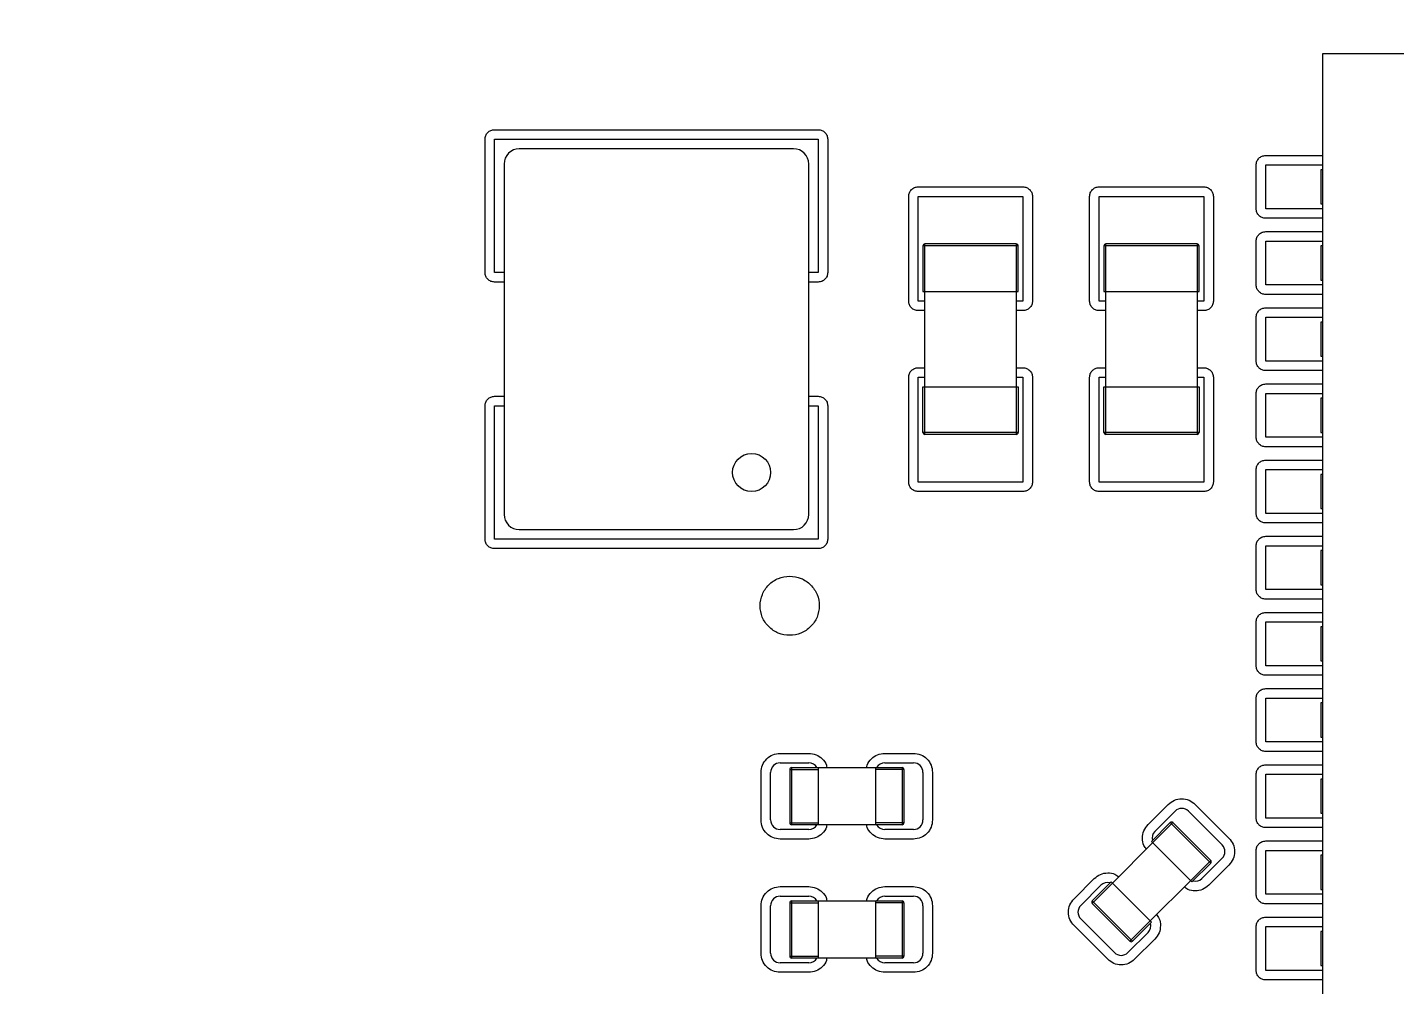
# Model space of a CAD drawing. Header units: millimetres. Extents: x -45 to 54, y -60 to 45.
# Drawn here: x -21.7 to -14.51, y 11.42 to 16.46 of the extents above; entities that cross this region are included whole.
import ezdxf

# ---------------------------------------------------------------- set-up
doc = ezdxf.new("R2010")
doc.units = ezdxf.units.MM

msp = doc.modelspace()

# ---------------------------------------------------------------- linework, layer by layer
at = {"color": 7, "linetype": 'Continuous', "lineweight": 25}
for p, q in [((-14.8955, 16.3179), (-7.8955, 16.3179)), ((-14.8955, 9.3179), (-14.8955, 16.3179)), ((-19.2455, 15.9179), (-17.5455, 15.9179)), ((-19.2955, 15.1679), (-19.2955, 15.8679)), ((-19.2455, 15.8679), (-17.5455, 15.8679)), ((-19.2455, 15.1679), (-19.2455, 15.8679)), ((-17.5455, 15.8679), (-17.5455, 15.1679)), ((-17.4955, 15.8679), (-17.4955, 15.1679)), ((-17.6755, 15.8179), (-19.1155, 15.8179)), ((-15.1955, 15.7829), (-14.8955, 15.7829)), ((-19.1955, 15.7379), (-19.1955, 13.8979)), ((-17.5955, 13.8979), (-17.5955, 15.7379)), ((-15.2455, 15.5029), (-15.2455, 15.7329)), ((-15.1955, 15.7329), (-14.8955, 15.7329)), ((-15.1955, 15.5029), (-15.1955, 15.7329)), ((-14.9055, 15.7079), (-14.9055, 15.5279)), ((-14.8955, 15.7079), (-14.9055, 15.7079)), ((-17.0205, 15.6179), (-16.4705, 15.6179)), ((-16.0705, 15.6179), (-15.5205, 15.6179)), ((-17.0705, 15.0179), (-17.0705, 15.5679)), ((-17.0205, 15.0179), (-17.0205, 15.5679)), ((-17.0205, 15.5679), (-16.4705, 15.5679)), ((-16.4705, 15.5679), (-16.4705, 15.0179)), ((-16.4205, 15.5679), (-16.4205, 15.0179)), ((-16.1205, 15.0179), (-16.1205, 15.5679)), ((-16.0705, 15.0179), (-16.0705, 15.5679)), ((-16.0705, 15.5679), (-15.5205, 15.5679)), ((-15.5205, 15.5679), (-15.5205, 15.0179)), ((-15.4705, 15.5679), (-15.4705, 15.0179)), ((-14.8955, 15.5029), (-15.1955, 15.5029)), ((-14.9055, 15.5279), (-14.8955, 15.5279)), ((-14.8955, 15.4529), (-15.1955, 15.4529)), ((-16.5055, 15.3179), (-16.9855, 15.3179)), ((-16.9855, 14.3179), (-16.9855, 15.3179)), ((-16.5055, 15.3179), (-16.5055, 14.3179)), ((-15.5555, 15.3179), (-16.0355, 15.3179)), ((-16.0355, 14.3179), (-16.0355, 15.3179)), ((-15.5555, 15.3179), (-15.5555, 14.3179)), ((-15.2455, 15.1029), (-15.2455, 15.3329)), ((-15.1955, 15.3829), (-14.8955, 15.3829)), ((-15.1955, 15.1029), (-15.1955, 15.3329)), ((-15.1955, 15.3329), (-14.8955, 15.3329)), ((-16.4955, 15.3079), (-16.9955, 15.3079)), ((-16.9955, 15.3079), (-16.9955, 15.0679)), ((-16.4955, 15.0679), (-16.4955, 15.3079)), ((-15.5455, 15.3079), (-16.0455, 15.3079)), ((-16.0455, 15.3079), (-16.0455, 15.0679)), ((-15.5455, 15.0679), (-15.5455, 15.3079)), ((-14.9055, 15.3079), (-14.9055, 15.1279)), ((-14.8955, 15.3079), (-14.9055, 15.3079)), ((-19.1955, 15.1679), (-19.2455, 15.1679)), ((-19.1955, 15.1179), (-19.2455, 15.1179)), ((-17.5455, 15.1679), (-17.5955, 15.1679)), ((-17.5455, 15.1179), (-17.5955, 15.1179)), ((-14.8955, 15.1029), (-15.1955, 15.1029)), ((-14.9055, 15.1279), (-14.8955, 15.1279)), ((-16.9955, 15.0679), (-16.4955, 15.0679)), ((-16.0455, 15.0679), (-15.5455, 15.0679)), ((-14.8955, 15.0529), (-15.1955, 15.0529)), ((-16.9855, 15.0179), (-17.0205, 15.0179)), ((-16.9855, 14.9679), (-17.0205, 14.9679)), ((-16.4705, 15.0179), (-16.5055, 15.0179)), ((-16.4705, 14.9679), (-16.5055, 14.9679)), ((-16.0355, 15.0179), (-16.0705, 15.0179)), ((-16.0355, 14.9679), (-16.0705, 14.9679)), ((-15.5205, 15.0179), (-15.5555, 15.0179)), ((-15.5205, 14.9679), (-15.5555, 14.9679)), ((-15.1955, 14.9829), (-14.8955, 14.9829)), ((-15.2455, 14.7029), (-15.2455, 14.9329)), ((-15.1955, 14.7029), (-15.1955, 14.9329)), ((-15.1955, 14.9329), (-14.8955, 14.9329)), ((-14.8955, 14.9079), (-14.9055, 14.9079)), ((-14.9055, 14.9079), (-14.9055, 14.7279)), ((-14.8955, 14.7029), (-15.1955, 14.7029)), ((-14.9055, 14.7279), (-14.8955, 14.7279)), ((-17.0705, 14.0679), (-17.0705, 14.6179)), ((-17.0205, 14.6679), (-16.9855, 14.6679)), ((-17.0205, 14.0679), (-17.0205, 14.6179)), ((-17.0205, 14.6179), (-16.9855, 14.6179)), ((-16.5055, 14.6679), (-16.4705, 14.6679)), ((-16.5055, 14.6179), (-16.4705, 14.6179)), ((-16.4705, 14.6179), (-16.4705, 14.0679)), ((-16.4205, 14.6179), (-16.4205, 14.0679)), ((-16.1205, 14.0679), (-16.1205, 14.6179)), ((-16.0705, 14.6679), (-16.0355, 14.6679)), ((-16.0705, 14.0679), (-16.0705, 14.6179)), ((-16.0705, 14.6179), (-16.0355, 14.6179)), ((-15.5555, 14.6679), (-15.5205, 14.6679)), ((-15.5555, 14.6179), (-15.5205, 14.6179)), ((-15.5205, 14.6179), (-15.5205, 14.0679)), ((-15.4705, 14.6179), (-15.4705, 14.0679)), ((-14.8955, 14.6529), (-15.1955, 14.6529)), ((-16.9955, 14.3279), (-16.9955, 14.5679)), ((-16.9955, 14.5679), (-16.4955, 14.5679)), ((-16.4955, 14.5679), (-16.4955, 14.3279)), ((-16.0455, 14.3279), (-16.0455, 14.5679)), ((-16.0455, 14.5679), (-15.5455, 14.5679)), ((-15.5455, 14.5679), (-15.5455, 14.3279)), ((-15.2455, 14.3029), (-15.2455, 14.5329)), ((-15.1955, 14.5829), (-14.8955, 14.5829)), ((-15.1955, 14.3029), (-15.1955, 14.5329)), ((-15.1955, 14.5329), (-14.8955, 14.5329)), ((-19.2955, 13.7679), (-19.2955, 14.4679)), ((-19.2455, 14.5179), (-19.1955, 14.5179)), ((-19.2455, 14.4679), (-19.1955, 14.4679)), ((-19.2455, 13.7679), (-19.2455, 14.4679)), ((-17.5955, 14.5179), (-17.5455, 14.5179)), ((-17.5955, 14.4679), (-17.5455, 14.4679)), ((-17.5455, 14.4679), (-17.5455, 13.7679)), ((-17.4955, 14.4679), (-17.4955, 13.7679)), ((-14.8955, 14.5079), (-14.9055, 14.5079)), ((-14.9055, 14.5079), (-14.9055, 14.3279)), ((-16.4955, 14.3279), (-16.9955, 14.3279)), ((-16.5055, 14.3179), (-16.9855, 14.3179)), ((-15.5455, 14.3279), (-16.0455, 14.3279)), ((-15.5555, 14.3179), (-16.0355, 14.3179)), ((-14.9055, 14.3279), (-14.8955, 14.3279)), ((-14.8955, 14.3029), (-15.1955, 14.3029)), ((-14.8955, 14.2529), (-15.1955, 14.2529)), ((-15.1955, 14.1829), (-14.8955, 14.1829)), ((-15.2455, 13.9029), (-15.2455, 14.1329)), ((-15.1955, 13.9029), (-15.1955, 14.1329)), ((-15.1955, 14.1329), (-14.8955, 14.1329)), ((-14.8955, 14.1079), (-14.9055, 14.1079)), ((-14.9055, 14.1079), (-14.9055, 13.9279)), ((-16.4705, 14.0679), (-17.0205, 14.0679)), ((-15.5205, 14.0679), (-16.0705, 14.0679)), ((-16.4705, 14.0179), (-17.0205, 14.0179)), ((-15.5205, 14.0179), (-16.0705, 14.0179)), ((-14.8955, 13.9029), (-15.1955, 13.9029)), ((-14.9055, 13.9279), (-14.8955, 13.9279)), ((-19.1155, 13.8179), (-17.6755, 13.8179)), ((-14.8955, 13.8529), (-15.1955, 13.8529)), ((-17.5455, 13.7679), (-19.2455, 13.7679)), ((-15.1955, 13.7829), (-14.8955, 13.7829)), ((-17.5455, 13.7179), (-19.2455, 13.7179)), ((-15.2455, 13.5029), (-15.2455, 13.7329)), ((-15.1955, 13.5029), (-15.1955, 13.7329)), ((-15.1955, 13.7329), (-14.8955, 13.7329)), ((-14.8955, 13.7079), (-14.9055, 13.7079)), ((-14.9055, 13.7079), (-14.9055, 13.5279)), ((-14.9055, 13.5279), (-14.8955, 13.5279)), ((-14.8955, 13.5029), (-15.1955, 13.5029)), ((-14.8955, 13.4529), (-15.1955, 13.4529)), ((-15.1955, 13.3829), (-14.8955, 13.3829)), ((-15.2455, 13.1029), (-15.2455, 13.3329)), ((-15.1955, 13.3329), (-14.8955, 13.3329)), ((-15.1955, 13.1029), (-15.1955, 13.3329)), ((-14.8955, 13.3079), (-14.9055, 13.3079)), ((-14.9055, 13.3079), (-14.9055, 13.1279)), ((-14.8955, 13.1029), (-15.1955, 13.1029)), ((-14.9055, 13.1279), (-14.8955, 13.1279)), ((-14.8955, 13.0529), (-15.1955, 13.0529)), ((-15.1955, 12.9829), (-14.8955, 12.9829)), ((-15.2455, 12.7029), (-15.2455, 12.9329)), ((-15.1955, 12.7029), (-15.1955, 12.9329)), ((-15.1955, 12.9329), (-14.8955, 12.9329)), ((-14.8955, 12.9079), (-14.9055, 12.9079)), ((-14.9055, 12.9079), (-14.9055, 12.7279)), ((-14.8955, 12.7029), (-15.1955, 12.7029)), ((-14.9055, 12.7279), (-14.8955, 12.7279)), ((-17.7455, 12.6429), (-17.5955, 12.6429)), ((-17.7455, 12.5929), (-17.5955, 12.5929)), ((-17.1955, 12.6429), (-17.0455, 12.6429)), ((-17.1955, 12.5929), (-17.0455, 12.5929)), ((-14.8955, 12.6529), (-15.1955, 12.6529)), ((-17.8455, 12.2929), (-17.8455, 12.5429)), ((-17.7955, 12.2929), (-17.7955, 12.5429)), ((-17.6955, 12.5579), (-17.6955, 12.2779)), ((-17.6955, 12.5579), (-17.5455, 12.5579)), ((-17.6855, 12.5679), (-17.6855, 12.2679)), ((-17.6855, 12.5679), (-17.1055, 12.5679)), ((-17.5455, 12.5679), (-17.5455, 12.2679)), ((-17.2455, 12.5679), (-17.2455, 12.2679)), ((-17.0955, 12.5579), (-17.2455, 12.5579)), ((-17.1055, 12.5679), (-17.1055, 12.2679)), ((-17.0955, 12.5579), (-17.0955, 12.2779)), ((-16.9955, 12.5429), (-16.9955, 12.2929)), ((-16.9455, 12.5429), (-16.9455, 12.2929)), ((-15.2455, 12.3029), (-15.2455, 12.5329)), ((-15.1955, 12.5829), (-14.8955, 12.5829)), ((-15.1955, 12.3029), (-15.1955, 12.5329)), ((-15.1955, 12.5329), (-14.8955, 12.5329)), ((-14.8955, 12.5079), (-14.9055, 12.5079)), ((-14.9055, 12.5079), (-14.9055, 12.3279)), ((-15.8132, 12.2684), (-15.7071, 12.3745)), ((-15.5657, 12.3745), (-15.3889, 12.1977)), ((-15.7778, 12.233), (-15.6717, 12.3391)), ((-15.601, 12.3391), (-15.4243, 12.1623)), ((-14.8955, 12.3029), (-15.1955, 12.3029)), ((-14.9055, 12.3279), (-14.8955, 12.3279)), ((-17.5955, 12.2429), (-17.7455, 12.2429)), ((-17.6955, 12.2779), (-17.5455, 12.2779)), ((-17.1055, 12.2679), (-17.6855, 12.2679)), ((-17.0955, 12.2779), (-17.2455, 12.2779)), ((-17.0455, 12.2429), (-17.1955, 12.2429)), ((-16.1066, 11.8547), (-15.6824, 12.279)), ((-15.7955, 12.18), (-15.6965, 12.279)), ((-15.6965, 12.279), (-15.4844, 12.0669)), ((-15.6824, 12.279), (-15.4844, 12.081)), ((-14.8955, 12.2529), (-15.1955, 12.2529)), ((-17.5955, 12.1929), (-17.7455, 12.1929)), ((-17.0455, 12.1929), (-17.1955, 12.1929)), ((-15.5834, 11.9679), (-15.7955, 12.18)), ((-15.1955, 12.1829), (-14.8955, 12.1829)), ((-15.4844, 12.081), (-15.9086, 11.6568)), ((-15.4243, 12.0916), (-15.5303, 11.9856)), ((-15.2455, 11.9029), (-15.2455, 12.1329)), ((-15.1955, 11.9029), (-15.1955, 12.1329)), ((-15.1955, 12.1329), (-14.8955, 12.1329)), ((-14.8955, 12.1079), (-14.9055, 12.1079)), ((-14.9055, 12.1079), (-14.9055, 11.9279)), ((-15.4844, 12.0669), (-15.5834, 11.9679)), ((-15.3889, 12.0563), (-15.495, 11.9502)), ((-17.7455, 11.9429), (-17.5955, 11.9429)), ((-17.1955, 11.9429), (-17.0455, 11.9429)), ((-16.2021, 11.8795), (-16.096, 11.9856)), ((-16.1667, 11.8441), (-16.0607, 11.9502)), ((-16.0076, 11.9679), (-16.1066, 11.8689)), ((-15.7955, 11.7557), (-16.0076, 11.9679)), ((-17.7455, 11.8929), (-17.5955, 11.8929)), ((-17.6855, 11.8679), (-17.6855, 11.5679)), ((-17.6855, 11.8679), (-17.1055, 11.8679)), ((-17.5455, 11.8679), (-17.5455, 11.5679)), ((-17.2455, 11.8679), (-17.2455, 11.5679)), ((-17.1955, 11.8929), (-17.0455, 11.8929)), ((-17.1055, 11.8679), (-17.1055, 11.5679)), ((-16.1066, 11.8689), (-15.8945, 11.6568)), ((-14.8955, 11.9029), (-15.1955, 11.9029)), ((-14.9055, 11.9279), (-14.8955, 11.9279)), ((-17.8455, 11.5929), (-17.8455, 11.8429)), ((-17.7955, 11.5929), (-17.7955, 11.8429)), ((-17.6955, 11.8579), (-17.6955, 11.5779)), ((-17.6955, 11.8579), (-17.5455, 11.8579)), ((-17.0955, 11.8579), (-17.2455, 11.8579)), ((-17.0955, 11.8579), (-17.0955, 11.5779)), ((-16.9955, 11.8429), (-16.9955, 11.5929)), ((-16.9455, 11.8429), (-16.9455, 11.5929)), ((-16.1066, 11.8547), (-15.9086, 11.6568)), ((-14.8955, 11.8529), (-15.1955, 11.8529)), ((-16.0253, 11.5613), (-16.2021, 11.7381)), ((-15.9899, 11.5966), (-16.1667, 11.7734)), ((-15.8945, 11.6568), (-15.7955, 11.7557)), ((-15.2455, 11.5029), (-15.2455, 11.7329)), ((-15.1955, 11.7829), (-14.8955, 11.7829)), ((-15.1955, 11.7329), (-14.8955, 11.7329)), ((-15.1955, 11.5029), (-15.1955, 11.7329)), ((-15.8132, 11.7027), (-15.9192, 11.5966)), ((-15.7778, 11.6674), (-15.8839, 11.5613)), ((-14.9055, 11.7079), (-14.9055, 11.5279)), ((-14.8955, 11.7079), (-14.9055, 11.7079)), ((-17.6955, 11.5779), (-17.5455, 11.5779)), ((-17.0955, 11.5779), (-17.2455, 11.5779)), ((-17.5955, 11.5429), (-17.7455, 11.5429)), ((-17.1055, 11.5679), (-17.6855, 11.5679)), ((-17.0455, 11.5429), (-17.1955, 11.5429)), ((-14.9055, 11.5279), (-14.8955, 11.5279)), ((-17.5955, 11.4929), (-17.7455, 11.4929)), ((-17.0455, 11.4929), (-17.1955, 11.4929)), ((-14.8955, 11.5029), (-15.1955, 11.5029)), ((-14.8955, 11.4529), (-15.1955, 11.4529))]:
    msp.add_line(p, q, dxfattribs=at)
msp.add_circle((-17.8955, 14.1179), 0.1, dxfattribs=at)
for centre, radius, start, end in [((0, 0), 45, 58.79596, 306.95417), ((-19.1155, 15.7379), 0.08, 90, 180), ((-17.6755, 15.7379), 0.08, 0, 90), ((-16.9855, 15.3079), 0.01, 90, 180), ((-16.5055, 15.3079), 0.01, 0, 90), ((-16.0355, 15.3079), 0.01, 90, 180), ((-15.5555, 15.3079), 0.01, 0, 90), ((-16.9855, 14.3279), 0.01, 180, 270), ((-16.5055, 14.3279), 0.01, 270, 360), ((-16.0355, 14.3279), 0.01, 180, 270), ((-15.5555, 14.3279), 0.01, 270, 360), ((-19.1155, 13.8979), 0.08, 180, 270), ((-17.6755, 13.8979), 0.08, 270, 0), ((-17.7455, 12.5429), 0.05, 90.00133, 179.99867), ((-17.5955, 12.5429), 0.05, 30.00077, 89.99867), ((-17.1955, 12.5429), 0.05, 90.00133, 149.99923), ((-17.0455, 12.5429), 0.05, 0.00133, 89.99867), ((-17.6855, 12.5579), 0.01, 90, 180), ((-17.1055, 12.5579), 0.01, 0, 90), ((-15.6364, 12.3038), 0.05, 45.00201, 134.99799), ((-17.7455, 12.2929), 0.05, 180.00133, 269.99867), ((-17.6855, 12.2779), 0.01, 180, 270), ((-17.5955, 12.2929), 0.05, 270.00133, 329.99923), ((-17.1955, 12.2929), 0.05, 210.00077, 269.99867), ((-17.1055, 12.2779), 0.01, 270, 0), ((-17.0455, 12.2929), 0.05, 270.00133, 359.99867), ((-15.7425, 12.1977), 0.05, 135.00201, 194.99927), ((-15.6894, 12.2719), 0.01, 45, 135), ((-15.4596, 12.127), 0.05, 315.00201, 44.99799), ((-15.4914, 12.0739), 0.01, 315, 45), ((-16.0253, 11.9148), 0.05, 75.00073, 134.99799), ((-15.5657, 12.0209), 0.05, 255.00073, 314.99799), ((-17.7455, 11.8429), 0.05, 90.00133, 179.99867), ((-17.6855, 11.8579), 0.01, 90, 180), ((-17.5955, 11.8429), 0.05, 30.00077, 89.99867), ((-17.1955, 11.8429), 0.05, 90.00133, 149.99923), ((-17.1055, 11.8579), 0.01, 360, 90), ((-17.0455, 11.8429), 0.05, 0.00133, 89.99867), ((-16.0995, 11.8618), 0.01, 135, 225), ((-16.1314, 11.8088), 0.05, 135.00201, 224.99799), ((-15.8485, 11.7381), 0.05, 315.00201, 14.99927), ((-15.9016, 11.6638), 0.01, 225, 315), ((-17.7455, 11.5929), 0.05, 180.00133, 269.99867), ((-17.6855, 11.5779), 0.01, 180, 270), ((-17.1055, 11.5779), 0.01, 270, 0), ((-17.0455, 11.5929), 0.05, 270.00133, 359.99867), ((-15.9546, 11.632), 0.05, 225.00201, 314.99799), ((-17.5955, 11.5929), 0.05, 270.00133, 329.99923), ((-17.1955, 11.5929), 0.05, 210.00077, 269.99867)]:
    msp.add_arc(centre, radius, start, end, dxfattribs=at)
for points, knots in [([(-19.2955, 15.8679), (-19.2948, 15.8744), (-19.2933, 15.8875), (-19.2835, 15.9014), (-19.2736, 15.9098), (-19.262, 15.9162), (-19.2522, 15.9172), (-19.2455, 15.9179)], [0, 0, 0, 0, 0.249526, 0.499052, 0.62441, 0.746441, 1, 1, 1, 1]), ([(-17.5455, 15.9179), (-17.5389, 15.9172), (-17.5258, 15.9157), (-17.512, 15.9059), (-17.5036, 15.896), (-17.4972, 15.8844), (-17.4962, 15.8746), (-17.4955, 15.8679)], [0, 0, 0, 0, 0.249526, 0.499052, 0.62441, 0.746441, 1, 1, 1, 1]), ([(-15.2455, 15.7329), (-15.2448, 15.7394), (-15.2433, 15.7525), (-15.2335, 15.7664), (-15.2236, 15.7748), (-15.212, 15.7812), (-15.2022, 15.7822), (-15.1955, 15.7829)], [0, 0, 0, 0, 0.249526, 0.499052, 0.62441, 0.746441, 1, 1, 1, 1]), ([(-17.0705, 15.5679), (-17.0698, 15.5744), (-17.0683, 15.5875), (-17.0585, 15.6014), (-17.0486, 15.6098), (-17.037, 15.6162), (-17.0272, 15.6172), (-17.0205, 15.6179)], [0, 0, 0, 0, 0.249526, 0.499052, 0.62441, 0.746441, 1, 1, 1, 1]), ([(-16.4705, 15.6179), (-16.4639, 15.6172), (-16.4508, 15.6157), (-16.437, 15.6059), (-16.4286, 15.596), (-16.4222, 15.5844), (-16.4212, 15.5746), (-16.4205, 15.5679)], [0, 0, 0, 0, 0.249526, 0.499052, 0.62441, 0.746441, 1, 1, 1, 1]), ([(-16.1205, 15.5679), (-16.1198, 15.5744), (-16.1183, 15.5875), (-16.1085, 15.6014), (-16.0986, 15.6098), (-16.087, 15.6162), (-16.0772, 15.6172), (-16.0705, 15.6179)], [0, 0, 0, 0, 0.249526, 0.499052, 0.62441, 0.746441, 1, 1, 1, 1]), ([(-15.5205, 15.6179), (-15.5139, 15.6172), (-15.5008, 15.6157), (-15.487, 15.6059), (-15.4786, 15.596), (-15.4722, 15.5844), (-15.4712, 15.5746), (-15.4705, 15.5679)], [0, 0, 0, 0, 0.249526, 0.499052, 0.62441, 0.746441, 1, 1, 1, 1]), ([(-15.1955, 15.4529), (-15.202, 15.4536), (-15.2152, 15.455), (-15.229, 15.4649), (-15.2374, 15.4747), (-15.2438, 15.4863), (-15.2448, 15.4962), (-15.2455, 15.5029)], [0, 0, 0, 0, 0.249526, 0.499052, 0.62441, 0.746441, 1, 1, 1, 1]), ([(-15.2455, 15.3329), (-15.2448, 15.3394), (-15.2433, 15.3525), (-15.2335, 15.3664), (-15.2236, 15.3748), (-15.212, 15.3812), (-15.2022, 15.3822), (-15.1955, 15.3829)], [0, 0, 0, 0, 0.249526, 0.499052, 0.62441, 0.746441, 1, 1, 1, 1]), ([(-19.2455, 15.1179), (-19.252, 15.1186), (-19.2652, 15.12), (-19.279, 15.1299), (-19.2874, 15.1397), (-19.2938, 15.1513), (-19.2948, 15.1612), (-19.2955, 15.1679)], [0, 0, 0, 0, 0.249526, 0.499052, 0.62441, 0.746441, 1, 1, 1, 1]), ([(-17.4955, 15.1679), (-17.4962, 15.1613), (-17.4977, 15.1482), (-17.5075, 15.1344), (-17.5174, 15.126), (-17.5289, 15.1196), (-17.5388, 15.1186), (-17.5455, 15.1179)], [0, 0, 0, 0, 0.249526, 0.499052, 0.62441, 0.746441, 1, 1, 1, 1]), ([(-15.1955, 15.0529), (-15.202, 15.0536), (-15.2152, 15.055), (-15.229, 15.0649), (-15.2374, 15.0747), (-15.2438, 15.0863), (-15.2448, 15.0962), (-15.2455, 15.1029)], [0, 0, 0, 0, 0.249526, 0.499052, 0.62441, 0.746441, 1, 1, 1, 1]), ([(-17.0205, 14.9679), (-17.027, 14.9686), (-17.0402, 14.97), (-17.054, 14.9799), (-17.0624, 14.9897), (-17.0688, 15.0013), (-17.0698, 15.0112), (-17.0705, 15.0179)], [0, 0, 0, 0, 0.249526, 0.499052, 0.62441, 0.746441, 1, 1, 1, 1]), ([(-16.4205, 15.0179), (-16.4212, 15.0113), (-16.4227, 14.9982), (-16.4325, 14.9844), (-16.4424, 14.976), (-16.4539, 14.9696), (-16.4638, 14.9686), (-16.4705, 14.9679)], [0, 0, 0, 0, 0.249526, 0.499052, 0.62441, 0.746441, 1, 1, 1, 1]), ([(-16.0705, 14.9679), (-16.077, 14.9686), (-16.0902, 14.97), (-16.104, 14.9799), (-16.1124, 14.9897), (-16.1188, 15.0013), (-16.1198, 15.0112), (-16.1205, 15.0179)], [0, 0, 0, 0, 0.2495261, 0.4990522, 0.6244104, 0.7464411, 1, 1, 1, 1]), ([(-15.4705, 15.0179), (-15.4712, 15.0113), (-15.4727, 14.9982), (-15.4825, 14.9844), (-15.4924, 14.976), (-15.5039, 14.9696), (-15.5138, 14.9686), (-15.5205, 14.9679)], [0, 0, 0, 0, 0.249526, 0.499052, 0.62441, 0.746441, 1, 1, 1, 1]), ([(-15.2455, 14.9329), (-15.2448, 14.9394), (-15.2433, 14.9525), (-15.2335, 14.9664), (-15.2236, 14.9748), (-15.212, 14.9812), (-15.2022, 14.9822), (-15.1955, 14.9829)], [0, 0, 0, 0, 0.2495261, 0.4990522, 0.6244104, 0.7464411, 1, 1, 1, 1]), ([(-15.1955, 14.6529), (-15.202, 14.6536), (-15.2152, 14.655), (-15.229, 14.6649), (-15.2374, 14.6747), (-15.2438, 14.6863), (-15.2448, 14.6962), (-15.2455, 14.7029)], [0, 0, 0, 0, 0.249526, 0.499052, 0.62441, 0.746441, 1, 1, 1, 1]), ([(-17.0705, 14.6179), (-17.0698, 14.6244), (-17.0683, 14.6375), (-17.0585, 14.6514), (-17.0486, 14.6598), (-17.037, 14.6662), (-17.0272, 14.6672), (-17.0205, 14.6679)], [0, 0, 0, 0, 0.249526, 0.499052, 0.62441, 0.746441, 1, 1, 1, 1]), ([(-16.4705, 14.6679), (-16.4639, 14.6672), (-16.4508, 14.6657), (-16.437, 14.6559), (-16.4286, 14.646), (-16.4222, 14.6344), (-16.4212, 14.6246), (-16.4205, 14.6179)], [0, 0, 0, 0, 0.249526, 0.499052, 0.62441, 0.746441, 1, 1, 1, 1]), ([(-16.1205, 14.6179), (-16.1198, 14.6244), (-16.1183, 14.6375), (-16.1085, 14.6514), (-16.0986, 14.6598), (-16.087, 14.6662), (-16.0772, 14.6672), (-16.0705, 14.6679)], [0, 0, 0, 0, 0.249526, 0.499052, 0.62441, 0.746441, 1, 1, 1, 1]), ([(-15.5205, 14.6679), (-15.5139, 14.6672), (-15.5008, 14.6657), (-15.487, 14.6559), (-15.4786, 14.646), (-15.4722, 14.6344), (-15.4712, 14.6246), (-15.4705, 14.6179)], [0, 0, 0, 0, 0.249526, 0.499052, 0.62441, 0.746441, 1, 1, 1, 1]), ([(-15.2455, 14.5329), (-15.2448, 14.5394), (-15.2433, 14.5525), (-15.2335, 14.5664), (-15.2236, 14.5748), (-15.212, 14.5812), (-15.2022, 14.5822), (-15.1955, 14.5829)], [0, 0, 0, 0, 0.249526, 0.499052, 0.62441, 0.746441, 1, 1, 1, 1]), ([(-19.2955, 14.4679), (-19.2948, 14.4744), (-19.2933, 14.4875), (-19.2835, 14.5014), (-19.2736, 14.5098), (-19.262, 14.5162), (-19.2522, 14.5172), (-19.2455, 14.5179)], [0, 0, 0, 0, 0.249526, 0.499052, 0.62441, 0.746441, 1, 1, 1, 1]), ([(-17.5455, 14.5179), (-17.5389, 14.5172), (-17.5258, 14.5157), (-17.512, 14.5059), (-17.5036, 14.496), (-17.4972, 14.4844), (-17.4962, 14.4746), (-17.4955, 14.4679)], [0, 0, 0, 0, 0.249526, 0.499052, 0.62441, 0.746441, 1, 1, 1, 1]), ([(-15.1955, 14.2529), (-15.202, 14.2536), (-15.2152, 14.255), (-15.229, 14.2649), (-15.2374, 14.2747), (-15.2438, 14.2863), (-15.2448, 14.2962), (-15.2455, 14.3029)], [0, 0, 0, 0, 0.249526, 0.499052, 0.62441, 0.746441, 1, 1, 1, 1]), ([(-15.2455, 14.1329), (-15.2448, 14.1394), (-15.2433, 14.1525), (-15.2335, 14.1664), (-15.2236, 14.1748), (-15.212, 14.1812), (-15.2022, 14.1822), (-15.1955, 14.1829)], [0, 0, 0, 0, 0.2495261, 0.4990522, 0.6244104, 0.7464411, 1, 1, 1, 1]), ([(-17.0205, 14.0179), (-17.027, 14.0186), (-17.0402, 14.02), (-17.054, 14.0299), (-17.0624, 14.0397), (-17.0688, 14.0513), (-17.0698, 14.0612), (-17.0705, 14.0679)], [0, 0, 0, 0, 0.249526, 0.499052, 0.62441, 0.746441, 1, 1, 1, 1]), ([(-16.4205, 14.0679), (-16.4212, 14.0613), (-16.4227, 14.0482), (-16.4325, 14.0344), (-16.4424, 14.026), (-16.4539, 14.0196), (-16.4638, 14.0186), (-16.4705, 14.0179)], [0, 0, 0, 0, 0.249526, 0.499052, 0.62441, 0.746441, 1, 1, 1, 1]), ([(-16.0705, 14.0179), (-16.077, 14.0186), (-16.0902, 14.02), (-16.104, 14.0299), (-16.1124, 14.0397), (-16.1188, 14.0513), (-16.1198, 14.0612), (-16.1205, 14.0679)], [0, 0, 0, 0, 0.249526, 0.499052, 0.62441, 0.746441, 1, 1, 1, 1]), ([(-15.4705, 14.0679), (-15.4712, 14.0613), (-15.4727, 14.0482), (-15.4825, 14.0344), (-15.4924, 14.026), (-15.5039, 14.0196), (-15.5138, 14.0186), (-15.5205, 14.0179)], [0, 0, 0, 0, 0.249526, 0.499052, 0.62441, 0.746441, 1, 1, 1, 1]), ([(-15.1955, 13.8529), (-15.202, 13.8536), (-15.2152, 13.855), (-15.229, 13.8649), (-15.2374, 13.8747), (-15.2438, 13.8863), (-15.2448, 13.8962), (-15.2455, 13.9029)], [0, 0, 0, 0, 0.249526, 0.499052, 0.62441, 0.746441, 1, 1, 1, 1]), ([(-19.2455, 13.7179), (-19.252, 13.7186), (-19.2652, 13.72), (-19.279, 13.7299), (-19.2874, 13.7397), (-19.2938, 13.7513), (-19.2948, 13.7612), (-19.2955, 13.7679)], [0, 0, 0, 0, 0.249526, 0.499052, 0.62441, 0.746441, 1, 1, 1, 1]), ([(-17.4955, 13.7679), (-17.4962, 13.7613), (-17.4977, 13.7482), (-17.5075, 13.7344), (-17.5174, 13.726), (-17.5289, 13.7196), (-17.5388, 13.7186), (-17.5455, 13.7179)], [0, 0, 0, 0, 0.249526, 0.499052, 0.62441, 0.746441, 1, 1, 1, 1]), ([(-15.2455, 13.7329), (-15.2448, 13.7394), (-15.2433, 13.7525), (-15.2335, 13.7664), (-15.2236, 13.7748), (-15.212, 13.7812), (-15.2022, 13.7822), (-15.1955, 13.7829)], [0, 0, 0, 0, 0.249526, 0.499052, 0.62441, 0.746441, 1, 1, 1, 1]), ([(-17.6955, 13.5729), (-17.7158, 13.5708), (-17.7566, 13.5666), (-17.8075, 13.5299), (-17.8432, 13.4793), (-17.8541, 13.4181), (-17.8433, 13.3568), (-17.8078, 13.3059), (-17.7568, 13.2701), (-17.6957, 13.2593), (-17.6344, 13.2701), (-17.5835, 13.3056), (-17.5478, 13.3566), (-17.5369, 13.4177), (-17.5477, 13.4791), (-17.5832, 13.5297), (-17.6342, 13.5667), (-17.675, 13.5708), (-17.6955, 13.5729)], [0, 0, 0, 0, 0.0623363, 0.1249745, 0.1871737, 0.2499744, 0.3121736, 0.3749743, 0.4371735, 0.4999742, 0.5621734, 0.6249741, 0.6871733, 0.749974, 0.8121732, 0.8749739, 0.9373372, 1, 1, 1, 1]), ([(-15.1955, 13.4529), (-15.202, 13.4536), (-15.2152, 13.455), (-15.229, 13.4649), (-15.2374, 13.4747), (-15.2438, 13.4863), (-15.2448, 13.4962), (-15.2455, 13.5029)], [0, 0, 0, 0, 0.249526, 0.499052, 0.62441, 0.746441, 1, 1, 1, 1]), ([(-15.2455, 13.3329), (-15.2448, 13.3394), (-15.2433, 13.3525), (-15.2335, 13.3664), (-15.2236, 13.3748), (-15.212, 13.3812), (-15.2022, 13.3822), (-15.1955, 13.3829)], [0, 0, 0, 0, 0.249526, 0.499052, 0.62441, 0.746441, 1, 1, 1, 1]), ([(-15.1955, 13.0529), (-15.202, 13.0536), (-15.2152, 13.055), (-15.229, 13.0649), (-15.2374, 13.0747), (-15.2438, 13.0863), (-15.2448, 13.0962), (-15.2455, 13.1029)], [0, 0, 0, 0, 0.249526, 0.499052, 0.62441, 0.746441, 1, 1, 1, 1]), ([(-15.2455, 12.9329), (-15.2448, 12.9394), (-15.2433, 12.9525), (-15.2335, 12.9664), (-15.2236, 12.9748), (-15.212, 12.9812), (-15.2022, 12.9822), (-15.1955, 12.9829)], [0, 0, 0, 0, 0.249526, 0.499052, 0.62441, 0.746441, 1, 1, 1, 1]), ([(-15.1955, 12.6529), (-15.202, 12.6536), (-15.2152, 12.655), (-15.229, 12.6649), (-15.2374, 12.6747), (-15.2438, 12.6863), (-15.2448, 12.6962), (-15.2455, 12.7029)], [0, 0, 0, 0, 0.249526, 0.499052, 0.62441, 0.746441, 1, 1, 1, 1]), ([(-17.8455, 12.5429), (-17.8441, 12.556), (-17.8414, 12.5823), (-17.8178, 12.615), (-17.7851, 12.6389), (-17.7587, 12.6416), (-17.7455, 12.6429)], [0, 0, 0, 0, 0.248982, 0.49984, 0.748993, 1, 1, 1, 1]), ([(-17.5955, 12.6429), (-17.5823, 12.6415), (-17.5559, 12.6388), (-17.5238, 12.615), (-17.5034, 12.59), (-17.5009, 12.5725), (-17.5002, 12.5679)], [0, 0, 0, 0, 0.297394, 0.597027, 0.894625, 1, 1, 1, 1]), ([(-17.2907, 12.5679), (-17.2901, 12.5724), (-17.2875, 12.5899), (-17.2673, 12.6148), (-17.2352, 12.639), (-17.2088, 12.6416), (-17.1955, 12.6429)], [0, 0, 0, 0, 0.102905, 0.402556, 0.700171, 1, 1, 1, 1]), ([(-17.0455, 12.6429), (-17.0324, 12.6415), (-17.006, 12.6388), (-16.9734, 12.6151), (-16.9495, 12.5825), (-16.9468, 12.5561), (-16.9455, 12.5429)], [0, 0, 0, 0, 0.248982, 0.49984, 0.748993, 1, 1, 1, 1]), ([(-15.2455, 12.5329), (-15.2448, 12.5394), (-15.2433, 12.5525), (-15.2335, 12.5664), (-15.2236, 12.5748), (-15.212, 12.5812), (-15.2022, 12.5822), (-15.1955, 12.5829)], [0, 0, 0, 0, 0.249526, 0.499052, 0.62441, 0.746441, 1, 1, 1, 1]), ([(-15.7071, 12.3745), (-15.6969, 12.3828), (-15.6763, 12.3995), (-15.6365, 12.4058), (-15.5965, 12.3997), (-15.576, 12.3829), (-15.5657, 12.3745)], [0, 0, 0, 0, 0.248982, 0.49984, 0.748993, 1, 1, 1, 1]), ([(-15.1955, 12.2529), (-15.202, 12.2536), (-15.2152, 12.255), (-15.229, 12.2649), (-15.2374, 12.2747), (-15.2438, 12.2863), (-15.2448, 12.2962), (-15.2455, 12.3029)], [0, 0, 0, 0, 0.249526, 0.499052, 0.62441, 0.746441, 1, 1, 1, 1]), ([(-17.7455, 12.1929), (-17.7586, 12.1942), (-17.7849, 12.197), (-17.8176, 12.2206), (-17.8415, 12.2533), (-17.8442, 12.2796), (-17.8455, 12.2929)], [0, 0, 0, 0, 0.248982, 0.49984, 0.748993, 1, 1, 1, 1]), ([(-17.5003, 12.2679), (-17.5009, 12.2634), (-17.5035, 12.2459), (-17.5237, 12.2209), (-17.5558, 12.1968), (-17.5822, 12.1942), (-17.5955, 12.1929)], [0, 0, 0, 0, 0.102905, 0.402556, 0.700171, 1, 1, 1, 1]), ([(-17.1955, 12.1929), (-17.2086, 12.1942), (-17.2351, 12.1969), (-17.2671, 12.2208), (-17.2876, 12.2457), (-17.2901, 12.2633), (-17.2907, 12.2679)], [0, 0, 0, 0, 0.297394, 0.597027, 0.894625, 1, 1, 1, 1]), ([(-16.9455, 12.2929), (-16.9469, 12.2798), (-16.9496, 12.2534), (-16.9732, 12.2208), (-17.0059, 12.1968), (-17.0323, 12.1942), (-17.0455, 12.1929)], [0, 0, 0, 0, 0.248982, 0.49984, 0.748993, 1, 1, 1, 1]), ([(-15.8217, 12.1396), (-15.8266, 12.1459), (-15.8397, 12.1626), (-15.8443, 12.1977), (-15.8384, 12.2376), (-15.8216, 12.2581), (-15.8132, 12.2684)], [0, 0, 0, 0, 0.167664, 0.445684, 0.721815, 1, 1, 1, 1]), ([(-15.3889, 12.1977), (-15.3806, 12.1874), (-15.3639, 12.1669), (-15.3575, 12.1271), (-15.3637, 12.0871), (-15.3805, 12.0666), (-15.3889, 12.0563)], [0, 0, 0, 0, 0.248982, 0.49984, 0.748993, 1, 1, 1, 1]), ([(-15.2455, 12.1329), (-15.2448, 12.1394), (-15.2433, 12.1525), (-15.2335, 12.1664), (-15.2236, 12.1748), (-15.212, 12.1812), (-15.2022, 12.1822), (-15.1955, 12.1829)], [0, 0, 0, 0, 0.249526, 0.499052, 0.62441, 0.746441, 1, 1, 1, 1]), ([(-16.096, 11.9856), (-16.0858, 11.9939), (-16.0652, 12.0106), (-16.0255, 12.0167), (-15.9903, 12.0123), (-15.9736, 11.9991), (-15.9672, 11.9941)], [0, 0, 0, 0, 0.275933, 0.553944, 0.830065, 1, 1, 1, 1]), ([(-17.8455, 11.8429), (-17.8441, 11.856), (-17.8414, 11.8823), (-17.8178, 11.915), (-17.7851, 11.9389), (-17.7587, 11.9416), (-17.7455, 11.9429)], [0, 0, 0, 0, 0.2489823, 0.49984, 0.7489931, 1, 1, 1, 1]), ([(-17.5955, 11.9429), (-17.5823, 11.9415), (-17.5559, 11.9388), (-17.5238, 11.915), (-17.5034, 11.89), (-17.5009, 11.8725), (-17.5002, 11.8679)], [0, 0, 0, 0, 0.297394, 0.597027, 0.894625, 1, 1, 1, 1]), ([(-17.2907, 11.8679), (-17.2901, 11.8724), (-17.2875, 11.8899), (-17.2673, 11.9148), (-17.2352, 11.939), (-17.2088, 11.9416), (-17.1955, 11.9429)], [0, 0, 0, 0, 0.102905, 0.402556, 0.700171, 1, 1, 1, 1]), ([(-17.0455, 11.9429), (-17.0324, 11.9415), (-17.006, 11.9388), (-16.9734, 11.9151), (-16.9495, 11.8825), (-16.9468, 11.8561), (-16.9455, 11.8429)], [0, 0, 0, 0, 0.248982, 0.49984, 0.748993, 1, 1, 1, 1]), ([(-15.495, 11.9502), (-15.5052, 11.9419), (-15.5258, 11.9251), (-15.5655, 11.919), (-15.6007, 11.9235), (-15.6174, 11.9366), (-15.6238, 11.9416)], [0, 0, 0, 0, 0.275933, 0.553944, 0.830065, 1, 1, 1, 1]), ([(-16.2021, 11.7381), (-16.2104, 11.7483), (-16.2271, 11.7689), (-16.2335, 11.8087), (-16.2273, 11.8487), (-16.2105, 11.8692), (-16.2021, 11.8795)], [0, 0, 0, 0, 0.248982, 0.49984, 0.748993, 1, 1, 1, 1]), ([(-15.1955, 11.8529), (-15.202, 11.8536), (-15.2152, 11.855), (-15.229, 11.8649), (-15.2374, 11.8747), (-15.2438, 11.8863), (-15.2448, 11.8962), (-15.2455, 11.9029)], [0, 0, 0, 0, 0.249526, 0.499052, 0.62441, 0.746441, 1, 1, 1, 1]), ([(-15.7692, 11.7961), (-15.7643, 11.7899), (-15.7513, 11.7731), (-15.7466, 11.7381), (-15.7525, 11.6982), (-15.7694, 11.6777), (-15.7778, 11.6674)], [0, 0, 0, 0, 0.167664, 0.445684, 0.721815, 1, 1, 1, 1]), ([(-15.2455, 11.7329), (-15.2448, 11.7394), (-15.2433, 11.7525), (-15.2335, 11.7664), (-15.2236, 11.7748), (-15.212, 11.7812), (-15.2022, 11.7822), (-15.1955, 11.7829)], [0, 0, 0, 0, 0.249526, 0.499052, 0.62441, 0.746441, 1, 1, 1, 1]), ([(-17.7455, 11.4929), (-17.7586, 11.4942), (-17.7849, 11.497), (-17.8176, 11.5206), (-17.8415, 11.5533), (-17.8442, 11.5796), (-17.8455, 11.5929)], [0, 0, 0, 0, 0.248982, 0.49984, 0.748993, 1, 1, 1, 1]), ([(-16.9455, 11.5929), (-16.9469, 11.5798), (-16.9496, 11.5534), (-16.9732, 11.5208), (-17.0059, 11.4968), (-17.0323, 11.4942), (-17.0455, 11.4929)], [0, 0, 0, 0, 0.248982, 0.49984, 0.748993, 1, 1, 1, 1]), ([(-17.5003, 11.5679), (-17.5009, 11.5634), (-17.5035, 11.5459), (-17.5237, 11.5209), (-17.5558, 11.4968), (-17.5822, 11.4942), (-17.5955, 11.4929)], [0, 0, 0, 0, 0.102905, 0.402556, 0.700171, 1, 1, 1, 1]), ([(-17.1955, 11.4929), (-17.2086, 11.4942), (-17.2351, 11.4969), (-17.2671, 11.5208), (-17.2876, 11.5457), (-17.2901, 11.5633), (-17.2907, 11.5679)], [0, 0, 0, 0, 0.297394, 0.597027, 0.894625, 1, 1, 1, 1]), ([(-15.8839, 11.5613), (-15.8941, 11.553), (-15.9147, 11.5363), (-15.9545, 11.5299), (-15.9945, 11.5361), (-16.015, 11.5529), (-16.0253, 11.5613)], [0, 0, 0, 0, 0.248982, 0.49984, 0.748993, 1, 1, 1, 1]), ([(-15.1955, 11.4529), (-15.202, 11.4536), (-15.2152, 11.455), (-15.229, 11.4649), (-15.2374, 11.4747), (-15.2438, 11.4863), (-15.2448, 11.4962), (-15.2455, 11.5029)], [0, 0, 0, 0, 0.249526, 0.499052, 0.62441, 0.746441, 1, 1, 1, 1])]:
    msp.add_open_spline(points, degree=3, knots=knots, dxfattribs=at)

doc.saveas('drawing.dxf')
